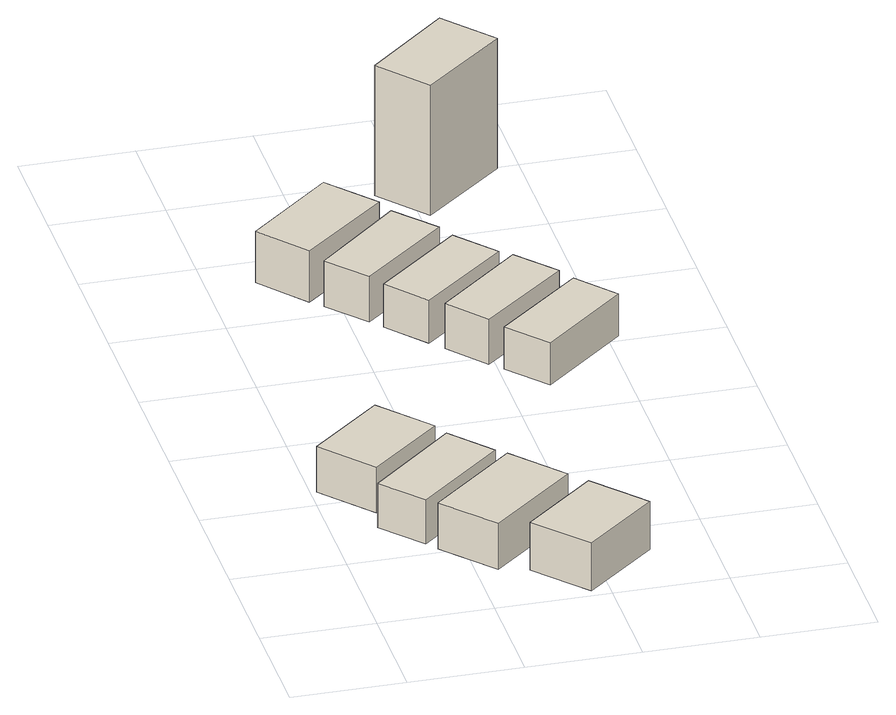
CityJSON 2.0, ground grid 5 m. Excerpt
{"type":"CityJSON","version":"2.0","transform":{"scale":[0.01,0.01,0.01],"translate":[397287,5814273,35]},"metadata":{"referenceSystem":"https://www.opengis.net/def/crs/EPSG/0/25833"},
"CityObjects":{
"building1":{"type":"Building","attributes":{"Gemeindeschluessel":"11000009","BezugspunktDach":"2200","function":"31001_2463","measuredHeight":2.15,"storeysAboveGround":1},"address":[{"country":"Germany","locality":"Berlin","thoroughfareNumber":"9 (23)","thoroughfareName":"Trojanstraße"}],"geometry":[{"type":"Solid","lod":"1","boundaries":[[[[0,1,2,3]],[[4,5,6,7]],[[4,7,3,2]],[[5,4,2,1]],[[6,5,1,0]],[[7,6,0,3]]]]}]},
"building2":{"type":"Building","attributes":{"Gemeindeschluessel":"11000009","BezugspunktDach":"2200","function":"31001_2463","measuredHeight":2.1,"storeysAboveGround":1},"address":[{"country":"Germany","locality":"Berlin","thoroughfareNumber":"9 (22)","thoroughfareName":"Trojanstraße"}],"geometry":[{"type":"Solid","lod":"1","boundaries":[[[[8,9,10,11]],[[12,13,14,15]],[[12,15,11,10]],[[13,12,10,9]],[[14,13,9,8]],[[15,14,8,11]]]]}]},
"building3":{"type":"Building","attributes":{"Gemeindeschluessel":"11000009","BezugspunktDach":"2200","function":"31001_2463","measuredHeight":2.19,"storeysAboveGround":1},"address":[{"country":"Germany","locality":"Berlin","thoroughfareNumber":"9 (21)","thoroughfareName":"Trojanstraße"}],"geometry":[{"type":"Solid","lod":"1","boundaries":[[[[16,17,18,19]],[[20,21,22,23]],[[20,23,19,18]],[[21,20,18,17]],[[22,21,17,16]],[[23,22,16,19]]]]}]},
"building4":{"type":"Building","attributes":{"Gemeindeschluessel":"11000009","BezugspunktDach":"2200","function":"31001_2463","measuredHeight":2.54,"storeysAboveGround":1},"address":[{"country":"Germany","locality":"Berlin","thoroughfareNumber":"9 (20)","thoroughfareName":"Trojanstraße"}],"geometry":[{"type":"Solid","lod":"1","boundaries":[[[[24,25,26,27,28]],[[29,30,31,32,33]],[[29,33,28,27]],[[30,29,27,26]],[[31,30,26,25]],[[32,31,25,24]],[[33,32,24,28]]]]}]},
"building5":{"type":"Building","attributes":{"Gemeindeschluessel":"11000009","BezugspunktDach":"2200","function":"31001_2463","measuredHeight":2.69,"storeysAboveGround":1},"address":[{"country":"Germany","locality":"Berlin","thoroughfareNumber":"9 (19)","thoroughfareName":"Trojanstraße"}],"geometry":[{"type":"Solid","lod":"1","boundaries":[[[[34,35,36,37,38]],[[39,40,41,42,43]],[[39,43,38,37]],[[40,39,37,36]],[[41,40,36,35]],[[42,41,35,34]],[[43,42,34,38]]]]}]},
"building6":{"type":"Building","attributes":{"Gemeindeschluessel":"11000009","BezugspunktDach":"2200","function":"31001_2463","measuredHeight":2.18,"storeysAboveGround":1},"address":[{"country":"Germany","locality":"Berlin","thoroughfareNumber":"9 (18)","thoroughfareName":"Trojanstraße"}],"geometry":[{"type":"Solid","lod":"1","boundaries":[[[[44,45,46,47]],[[48,49,50,51]],[[48,51,47,46]],[[49,48,46,45]],[[50,49,45,44]],[[51,50,44,47]]]]}]},
"building7":{"type":"Building","attributes":{"Gemeindeschluessel":"11000009","BezugspunktDach":"2200","function":"31001_2463","measuredHeight":2.26,"storeysAboveGround":1},"address":[{"country":"Germany","locality":"Berlin","thoroughfareNumber":"9 (17)","thoroughfareName":"Trojanstraße"}],"geometry":[{"type":"Solid","lod":"1","boundaries":[[[[52,53,54,55]],[[56,57,58,59]],[[56,59,55,54]],[[57,56,54,53]],[[58,57,53,52]],[[59,58,52,55]]]]}]},
"building8":{"type":"Building","attributes":{"Gemeindeschluessel":"11000009","BezugspunktDach":"2200","function":"31001_2463","measuredHeight":2.14,"storeysAboveGround":1},"address":[{"country":"Germany","locality":"Berlin","thoroughfareNumber":"9 (16)","thoroughfareName":"Trojanstraße"}],"geometry":[{"type":"Solid","lod":"1","boundaries":[[[[60,61,62,63]],[[64,65,66,67]],[[64,67,63,62]],[[65,64,62,61]],[[66,65,61,60]],[[67,66,60,63]]]]}]},
"building9":{"type":"Building","attributes":{"Gemeindeschluessel":"11000009","BezugspunktDach":"2200","function":"31001_2463","measuredHeight":2.41,"storeysAboveGround":1},"address":[{"country":"Germany","locality":"Berlin","thoroughfareNumber":"9 (15)","thoroughfareName":"Trojanstraße"}],"geometry":[{"type":"Solid","lod":"1","boundaries":[[[[68,69,70,71,72]],[[73,74,75,76,77]],[[73,77,72,71]],[[74,73,71,70]],[[75,74,70,69]],[[76,75,69,68]],[[77,76,68,72]]]]}]},
"building10":{"type":"Building","attributes":{"Gemeindeschluessel":"11000009","BezugspunktDach":"2200","function":"31001_2463","measuredHeight":6.18,"storeysAboveGround":1},"address":[{"country":"Germany","locality":"Berlin","thoroughfareNumber":"9 (9)","thoroughfareName":"Trojanstraße"}],"geometry":[{"type":"Solid","lod":"1","boundaries":[[[[78,79,80,81]],[[82,83,84,85]],[[82,85,81,80]],[[83,82,80,79]],[[84,83,79,78]],[[85,84,78,81]]]]}]}
},
"vertices":[
[218,864,287],[537,1137,287],[339,1364,287],[21,1092,287],[339,1364,72],[537,1137,72],[218,864,72],[21,1092,72],
[351,561,284],[729,887,284],[569,1073,284],[192,742,284],[569,1073,74],[729,887,74],[351,561,74],[192,742,74],
[590,290,290],[968,613,290],[768,842,290],[390,517,290],[768,842,71],[968,613,71],[590,290,71],[390,517,71],
[920,39,290],[1238,309,290],[1137,425,290],[1035,539,290],[717,267,290],[1035,539,63],[1137,425,63],[1238,309,63],[920,39,63],[717,267,63],
[382,2617,310],[761,2935,310],[669,3042,310],[578,3149,310],[207,2828,310],[578,3149,66],[669,3042,66],[761,2935,66],[382,2617,66],[207,2828,66],
[580,2391,288],[959,2710,288],[800,2890,288],[430,2561,288],[800,2890,70],[959,2710,70],[580,2391,70],[430,2561,70],
[775,2165,272],[1154,2482,272],[1001,2660,272],[626,2341,272],[1001,2660,68],[1154,2482,68],[775,2165,68],[626,2341,68],
[970,1930,284],[1350,2250,284],[1197,2424,284],[827,2105,284],[1197,2424,70],[1350,2250,70],[970,1930,70],[827,2105,70],
[1170,1698,274],[1543,2019,274],[1469,2106,274],[1395,2193,274],[1018,1873,274],[1395,2193,74],[1469,2106,74],[1543,2019,74],[1170,1698,74],[1018,1873,74],
[1039,3173,690],[1402,3480,690],[1213,3701,690],[858,3389,690],[1213,3701,71],[1402,3480,71],[1039,3173,71],[858,3389,71]
]}
